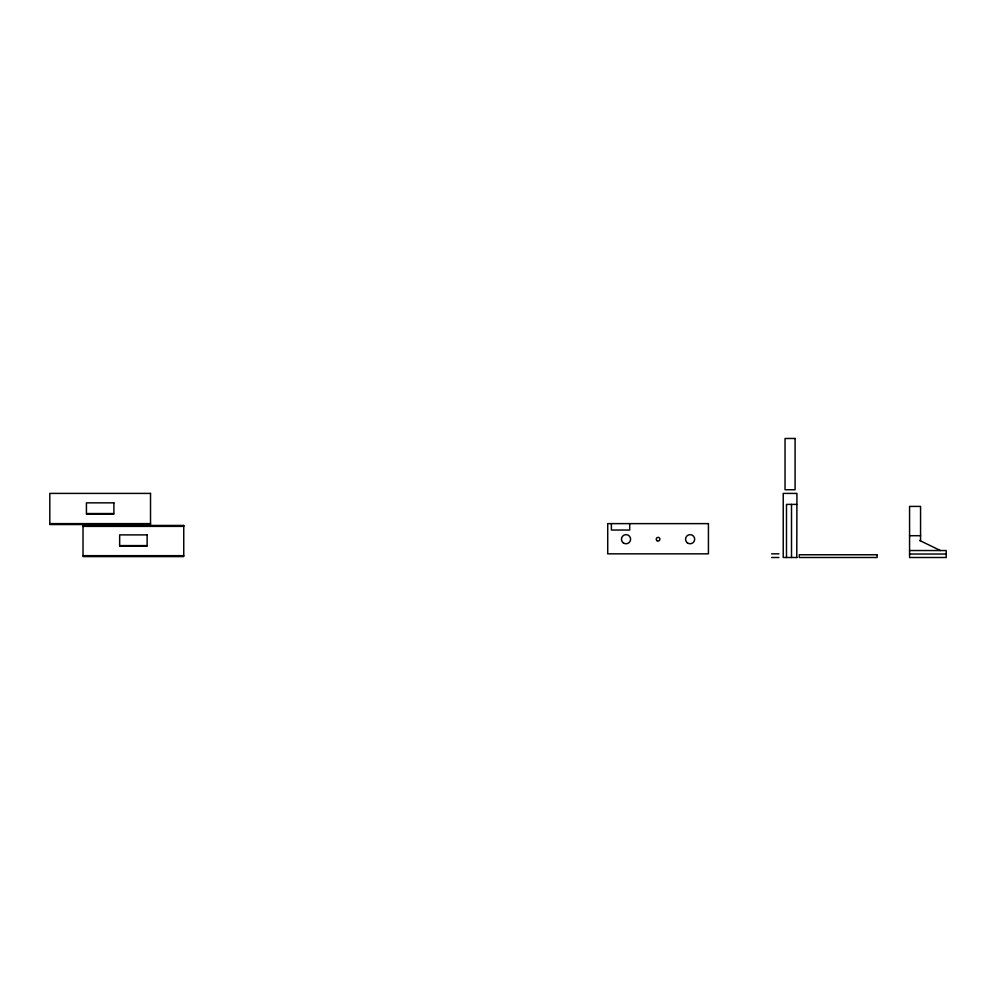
<?xml version="1.0" encoding="UTF-8"?>
<svg xmlns="http://www.w3.org/2000/svg" width="996" height="996" viewBox="0 0 996 996"><rect width="100%" height="100%" fill="white"/><g stroke="black" fill="none" stroke-linecap="round" stroke-linejoin="round"><path stroke-width="1.49" d="M796.738 504.399L786.491 504.399L786.491 557.499M86.428 514.197L113.893 514.197M49.8 523.622L150.521 523.622M83.029 526.374L183.75 526.374M909.572 535.711L920.565 535.711M119.657 546.244L147.122 546.244M909.572 550.539L946.2 550.539L946.2 557.499L909.572 557.499L909.572 506.416L920.565 506.416L920.565 540.479L919.644 540.479L940.423 550.539M771.626 553.838L778.947 553.838M909.572 554.025L946.2 554.025M83.029 555.668L183.75 555.668M771.626 557.499L778.947 557.499M796.925 557.499L783.23 557.499L783.23 493.406L796.925 493.406L796.775 557.523M791.509 504.399L791.509 557.499M629.696 523.622L629.696 530.034L611.382 530.034L611.382 523.622M795.094 438.477L785.047 438.477L785.047 489.746L795.094 489.746L795.094 438.477M150.521 493.406L49.8 493.406L49.8 524.543L150.521 524.543L150.521 493.406M113.893 502.843L86.428 502.843L86.428 513.55L113.893 513.55L113.893 502.843M708.43 523.622L607.722 523.622L607.722 553.838L708.43 553.838L708.43 523.622M183.75 525.452L83.029 525.452L83.029 556.59L183.75 556.59L183.75 525.452M147.122 534.889L119.657 534.889L119.657 545.596L147.122 545.596L147.122 534.889M877.115 554.76L799.278 554.76L799.278 557.499L877.115 557.499L877.115 554.76M657.111 540.741A1.83 1.83 0 0 0 659.9 539.259A1.83 1.83 0 0 0 657.211 537.579A1.83 1.83 0 0 0 657.111 540.741M623.396 542.945A4.582 4.582 0 0 0 630.593 539.595A4.582 4.582 0 0 0 624.094 535.039A4.582 4.582 0 0 0 623.396 542.945M687.427 542.895A4.582 4.582 0 0 0 694.673 539.67A4.582 4.582 0 0 0 688.261 535.014A4.582 4.582 0 0 0 687.427 542.895"/></g></svg>
